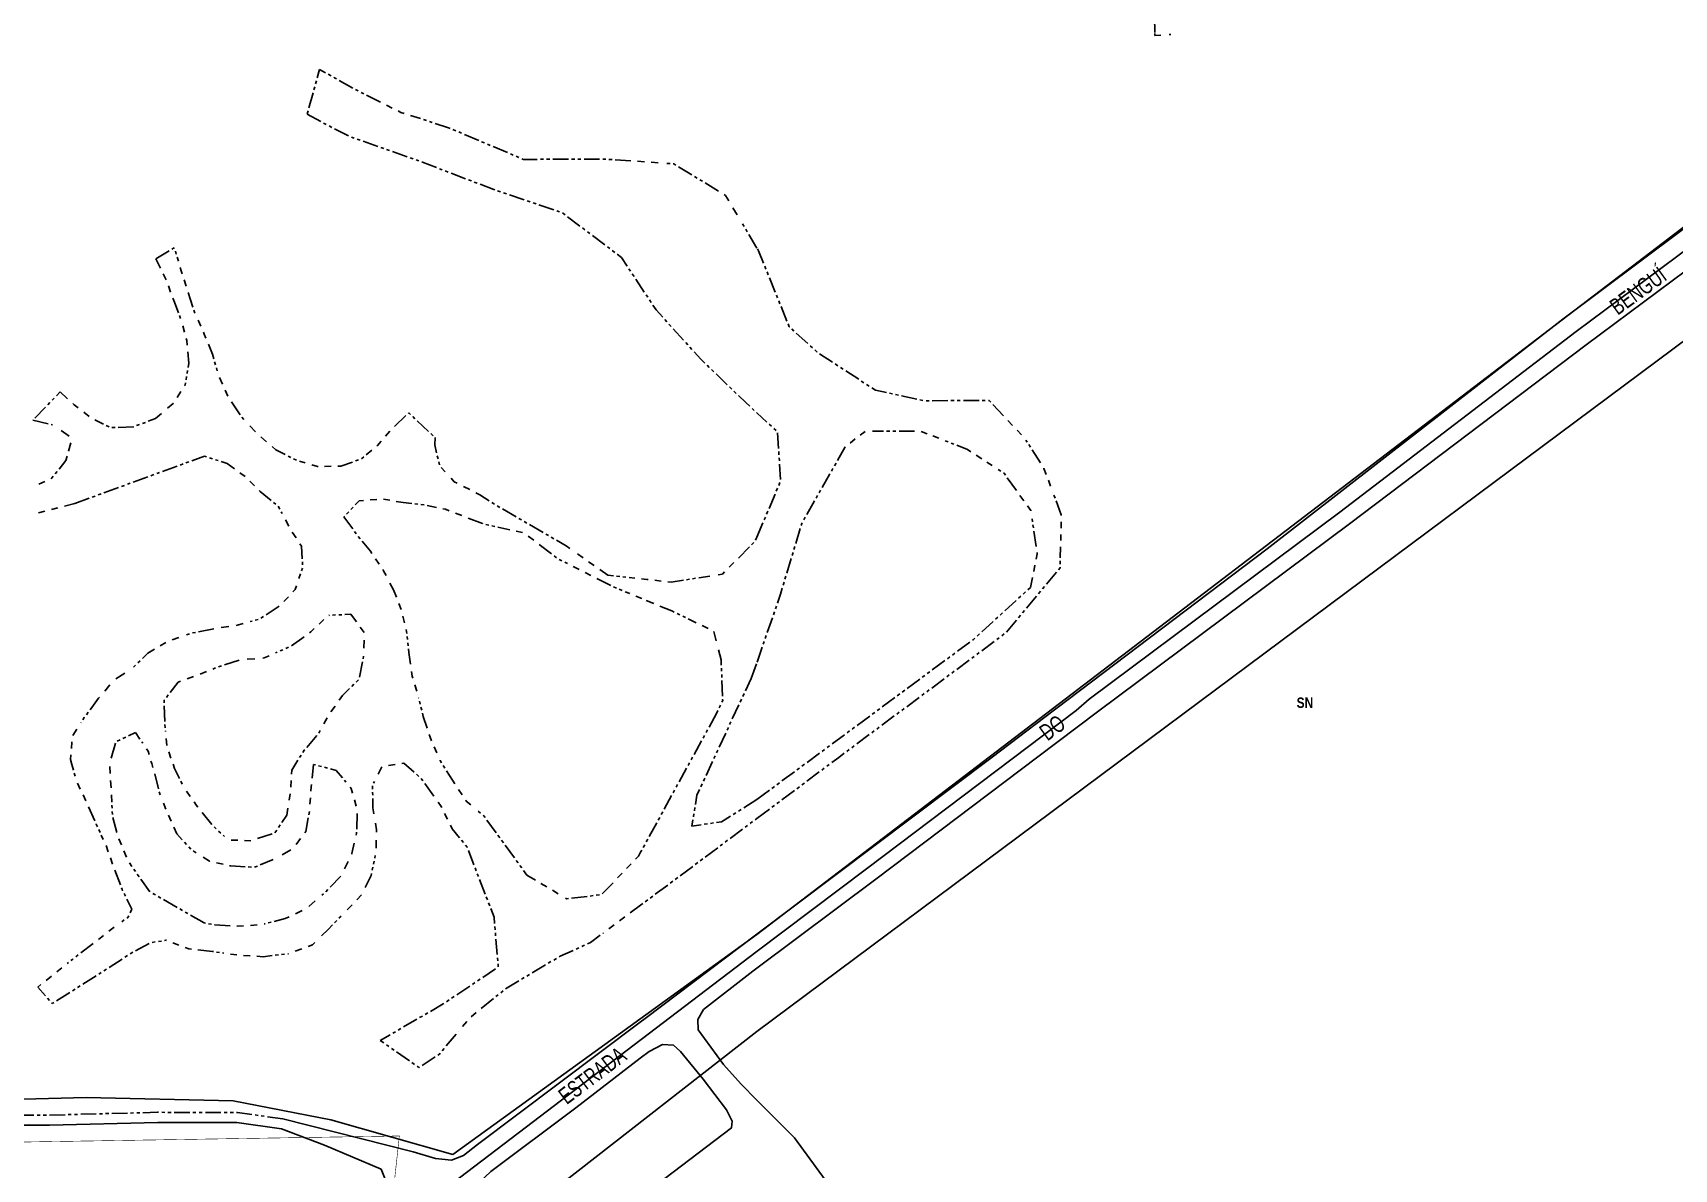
# Model space of a CAD drawing. Extents: x 204381 to 207261, y 4847713 to 4851061.
# Drawn here: x 205622 to 206016.9, y 4848431.2 to 4848704.7 of the extents above; entities that cross this region are included whole.
import ezdxf
from ezdxf.enums import TextEntityAlignment as Align

# ---------------------------------------------------------------- set-up
doc = ezdxf.new("R2010")
doc.units = 0
doc.header["$LTSCALE"] = 1.5
doc.header["$MEASUREMENT"] = 0
doc.linetypes.add('PHANTOMX2', pattern=[5, 2.5, -0.5, 0.5, -0.5, 0.5, -0.5])
for name, color, linetype in [('CD-MALHA-LOTES', 40, 'CONTINUOUS'), ('LM-LIM-SETOR-FISCAL', 7, 'CONTINUOUS'), ('RU-QUADRAS', 210, 'CONTINUOUS'), ('SV-EIXO-ROD-ESTR', 7, 'CONTINUOUS'), ('SV-EST-M-N-PAV', 1, 'PHANTOMX2'), ('SV-EST-MUNIC-PAV', 1, 'CONTINUOUS'), ('SV-RUA-NAO-PAV-S-GUIA-C-GUIA', 7, 'PHANTOMX2'), ('SV-RUA-PAVIM-S-GUIA-C-GUIA', 7, 'CONTINUOUS'), ('SV-TXT-RUA-PAV-S-GUIA-C-GUIA', 7, 'CONTINUOUS'), ('Th_NmrPort', 7, 'CONTINUOUS')]:
    doc.layers.add(name, color=color, linetype=linetype)
doc.styles.add('ARIAL', font='ARIAL.TTF')
doc.styles.get("Standard").update_dxf_attribs({"font": 'swisscbo.ttf'})
doc.linetypes.add('Limite', pattern='A,20,-3,[130,ltypeshp.shx,S=6.35,R=0,X=0,Y=0],-3,20', length=46)

msp = doc.modelspace()

# ---------------------------------------------------------------- linework, layer by layer
at = {"layer": 'CD-MALHA-LOTES', "linetype": 'Continuous'}
for points in [[(206050.61, 4848681.88), (205796.21, 4848487.69)], [(205796.21, 4848464.28), (206064.12, 4848663.95)], [(205796.21, 4848487.69), (205723.11, 4848434.67)], [(205796.21, 4848464.28), (205739.75, 4848420.29)], [(205634.89, 4848448.42), (205556.14, 4848446.34)], [(205670.24, 4848447.66), (205634.89, 4848448.42)], [(205693.73, 4848443.07), (205670.24, 4848447.66)], [(205723.11, 4848434.67), (205693.73, 4848443.07)]]:
    msp.add_lwpolyline(points, dxfattribs=at)
at = {"layer": 'LM-LIM-SETOR-FISCAL', "linetype": 'Limite', "ltscale": 0.1, "const_width": 0.13, "flags": 128}
msp.add_lwpolyline([(206960.49, 4848346.74), (206519.68, 4848013.26), (206524.96, 4848001.52), (206186.17, 4847750.07), (206137.65, 4847714.77), (206055.88, 4847783.52), (206022.18, 4847808.19), (206018.12, 4847816.07), (206019.95, 4847830.66), (206053.3, 4847836.03), (206059.06, 4847868.43), (206040.45, 4847926.27), (206039.82, 4847951.17), (206026.44, 4847964.39), (205980.98, 4848000.04), (205948.86, 4848053.95), (205885.79, 4848047.59), (205885.38, 4848100.28), (205758.68, 4848087.81), (205748.41, 4848134.36), (205855.06, 4848144.19), (205857.54, 4848167.98), (205826.48, 4848206.22), (205791.25, 4848260.92), (205756.8, 4848299.01), (205692.97, 4848280.46), (205710.22, 4848439.16), (205051.32, 4848428.57), (204677.84, 4848416.25), (204661.89, 4848420.75), (204677.59, 4848456.68), (204685.73, 4848493.72), (204687.66, 4848576.43), (204676.79, 4848658.68), (204674.85, 4848798.87), (204665.61, 4849337.36), (204658.49, 4849545.69), (204657.02, 4849545.63), (204645.12, 4849704.28), (204643.71, 4849869.24), (204651.14, 4849927.22), (204647.62, 4849990.33), (204636.26, 4850264.54), (204381.83, 4850909.69), (204986.84, 4850806.73), (205140.83, 4850787.35), (205201.03, 4850796.27), (205245.63, 4850823.19), (205310.25, 4850896.98), (205324.08, 4850905.65), (205327.72, 4850908.15), (205339.74, 4850916.46), (205358.28, 4850945.44), (205381.54, 4850978.24), (205458.47, 4851060.64), (205958.1, 4850305), (206256.21, 4850261.19), (206296.36, 4850246.47), (206381.84, 4850187.26), (206402.35, 4850183.32), (206465.45, 4850155.1), (206438.69, 4850087.64), (206416.16, 4850016.08), (206422.43, 4850015.06), (206376.86, 4849879.93), (206318.97, 4849888.04), (206311.32, 4849828.25), (206177.89, 4849842.97), (206161.27, 4849779.77), (206627.66, 4849358.82), (206746.45, 4849445.1), (206955.53, 4849187.19), (207019.34, 4849111.98), (207025.31, 4849104.91), (207033.93, 4849094.44), (207048.4, 4849077.1), (207039.09, 4849069.24), (207026.18, 4849059.14), (207002.58, 4849038.25), (206981.71, 4849023.09), (206966.26, 4849011.39), (206958.44, 4849004.76), (206968.98, 4848989.87), (206978.67, 4848976.02), (207002.49, 4848944.75), (207008.79, 4848936.89), (207034.07, 4848905.39), (207054.15, 4848879.42), (207075.28, 4848852.41), (207089.04, 4848833.89), (207099.68, 4848804.07), (207108.98, 4848791.97), (207114.21, 4848785.08), (207138.58, 4848756.16), (207148.67, 4848740.27), (207162.16, 4848719.72), (207199.66, 4848661.86), (207214.13, 4848640.25), (207233.64, 4848611.27), (207250.42, 4848586.92), (207261.26, 4848571.24), (207169.66, 4848504.88), (207140.72, 4848483.45), (207106.7, 4848455.88), (207093.59, 4848446.09), (207051.18, 4848413.73)], close=True, dxfattribs=at)
at = {"layer": 'RU-QUADRAS', "color": 6, "linetype": 'Continuous', "const_width": 0.18}
msp.add_lwpolyline([(205431, 4848645.77), (205502.58, 4848645.77), (205443.95, 4848757.36), (205812.44, 4849031.16), (205902.75, 4848900.82), (206052.55, 4848698.19), (206050.61, 4848681.88), (205796.21, 4848487.69), (205723.11, 4848434.67), (205693.73, 4848443.07), (205670.24, 4848447.66), (205634.89, 4848448.42), (205500.57, 4848444.97), (205499.01, 4848496.58), (205497.79, 4848517.73, 0.017663), (205497.59, 4848549.48), (205495.53, 4848619.75), (205431.87, 4848617.66)], format="xyb", close=True, dxfattribs=at)
msp.add_lwpolyline([(205739.75, 4848420.29), (205796.21, 4848464.28), (206064.12, 4848663.95)], dxfattribs=at)
at = {"layer": 'SV-EIXO-ROD-ESTR', "flags": 128}
for points in [[(205796.27, 4848483.66), (205822.59, 4848503.48), (205873.04, 4848541.6), (205876.2, 4848544.27), (205936.46, 4848589.28), (205993.35, 4848632.79), (206031.25, 4848661.04), (206046.66, 4848672.66), (206050.69, 4848675.7), (206054.41, 4848680.49), (206066.54, 4848691.64)], [(205796.27, 4848483.66), (205822.59, 4848503.48), (205873.04, 4848541.6), (205876.2, 4848544.27), (205936.46, 4848589.28), (205993.35, 4848632.79), (206031.25, 4848661.04), (206046.66, 4848672.66), (206050.69, 4848675.7), (206054.41, 4848680.49), (206066.54, 4848691.64)], [(205796.27, 4848483.66), (205710.88, 4848418.54), (205705.84, 4848431.14), (205692.22, 4848436.94), (205681.84, 4848440.86)], [(205796.27, 4848483.66), (205710.88, 4848418.54), (205705.84, 4848431.14), (205692.22, 4848436.94), (205681.84, 4848440.86)], [(205352.64, 4848435.41), (205428.88, 4848437.47), (205485.52, 4848439.01), (205491.09, 4848439.17), (205504.9, 4848439.92), (205518.5, 4848437.21), (205524.89, 4848437.07), (205531.83, 4848437.16), (205541.24, 4848438.49), (205551.69, 4848439.66), (205560.19, 4848440.86), (205567.92, 4848441.45), (205578.52, 4848441.91), (205591.77, 4848441.65), (205621.19, 4848441.83), (205615.5, 4848441.8), (205626.08, 4848441.76), (205652.09, 4848442.43), (205661.46, 4848442.39), (205666.12, 4848442.37), (205671.16, 4848442.4), (205681.84, 4848440.86)], [(205352.64, 4848435.41), (205428.88, 4848437.47), (205485.52, 4848439.01), (205491.09, 4848439.17), (205504.9, 4848439.92), (205518.5, 4848437.21), (205524.89, 4848437.07), (205531.83, 4848437.16), (205541.24, 4848438.49), (205551.69, 4848439.66), (205560.19, 4848440.86), (205567.92, 4848441.45), (205578.52, 4848441.91), (205591.77, 4848441.65), (205621.19, 4848441.83), (205615.5, 4848441.8), (205626.08, 4848441.76), (205652.09, 4848442.43), (205661.46, 4848442.39), (205666.12, 4848442.37), (205671.16, 4848442.4), (205681.84, 4848440.86)]]:
    msp.add_lwpolyline(points, dxfattribs=at)
at = {"layer": 'SV-EST-M-N-PAV', "flags": 128}
msp.add_lwpolyline([(205682.18, 4848443.26), (205671.32, 4848444.83), (205666.12, 4848444.79), (205652.06, 4848444.86), (205626.05, 4848444.19), (205615.5, 4848444.22), (205605.34, 4848444.16), (205591.79, 4848444.07), (205578.49, 4848444.34), (205567.78, 4848443.87), (205559.93, 4848443.27), (205551.38, 4848442.07), (205540.94, 4848440.9), (205531.64, 4848439.59), (205524.9, 4848439.5), (205518.73, 4848439.64), (205512.22, 4848440.72), (205506.1, 4848442.78), (205493.96, 4848443.25)], dxfattribs=at)
msp.add_lwpolyline([(205682.18, 4848443.26), (205671.32, 4848444.83), (205666.12, 4848444.79), (205652.06, 4848444.86), (205626.05, 4848444.19), (205615.5, 4848444.22), (205605.34, 4848444.16), (205591.79, 4848444.07), (205578.49, 4848444.34), (205567.78, 4848443.87), (205559.93, 4848443.27), (205551.38, 4848442.07), (205540.94, 4848440.9), (205531.64, 4848439.59), (205524.9, 4848439.5), (205518.73, 4848439.64), (205512.22, 4848440.72), (205506.1, 4848442.78), (205493.96, 4848443.25)], dxfattribs=at)
at = {"layer": 'SV-EST-MUNIC-PAV', "flags": 128}
for points in [[(206046.44, 4848677.86), (205990.14, 4848635.79), (205919, 4848580.45), (205865.55, 4848539.98), (205852.83, 4848530.38), (205796.24, 4848487.7)], [(206046.44, 4848677.86), (205990.14, 4848635.79), (205919, 4848580.45), (205865.55, 4848539.98), (205852.83, 4848530.38), (205796.24, 4848487.7)], [(206033.66, 4848657.82), (205995.76, 4848629.58), (205938.82, 4848586.54), (205878.2, 4848541.22), (205863.87, 4848530.41), (205824.89, 4848501.01), (205796.24, 4848479.55)], [(206033.66, 4848657.82), (205995.76, 4848629.58), (205938.82, 4848586.54), (205878.2, 4848541.22), (205863.87, 4848530.41), (205824.89, 4848501.01), (205796.24, 4848479.55)], [(205796.24, 4848487.7), (205769.35, 4848467.42), (205768.18, 4848466.54), (205729, 4848437.08), (205725.67, 4848434.46), (205722.75, 4848433.3), (205718.9, 4848433.73), (205713.58, 4848435.33), (205682.18, 4848443.26)], [(205796.24, 4848487.7), (205769.35, 4848467.42), (205768.18, 4848466.54), (205729, 4848437.08), (205725.67, 4848434.46), (205722.75, 4848433.3), (205718.9, 4848433.73), (205713.58, 4848435.33), (205682.18, 4848443.26)], [(205796.24, 4848479.55), (205795.29, 4848478.84), (205783.37, 4848469.59), (205782.03, 4848467.16)], [(205796.24, 4848479.55), (205795.29, 4848478.84), (205783.37, 4848469.59), (205782.03, 4848467.16)], [(205776.17, 4848461.03), (205773.53, 4848461.18), (205770.32, 4848459.52), (205768.16, 4848457.86), (205752.65, 4848445.95), (205732.23, 4848430.62), (205723.63, 4848422.54), (205718.28, 4848415.97)], [(205776.17, 4848461.03), (205773.53, 4848461.18), (205770.32, 4848459.52), (205768.16, 4848457.86), (205752.65, 4848445.95), (205732.23, 4848430.62), (205723.63, 4848422.54), (205718.28, 4848415.97)]]:
    msp.add_lwpolyline(points, dxfattribs=at)
at = {"layer": 'SV-RUA-NAO-PAV-S-GUIA-C-GUIA', "flags": 128}
for points in [[(205891.91, 4848708.54), (205891.96, 4848704.54)], [(205891.91, 4848708.54), (205891.96, 4848704.54)], [(205891.96, 4848704.54), (205891.97, 4848704.03)], [(205891.96, 4848704.54), (205891.97, 4848704.03)], [(205891.97, 4848704.03), (205893.46, 4848704.13)], [(205891.97, 4848704.03), (205893.46, 4848704.13)], [(205895.45, 4848704.26), (205895.84, 4848704.28)], [(205895.45, 4848704.26), (205895.84, 4848704.28)], [(205705.68, 4848687.98), (205703.78, 4848688.93), (205699.21, 4848691.29), (205694.61, 4848693.89), (205691.01, 4848695.89), (205688.01, 4848685.09)], [(205705.68, 4848687.98), (205703.78, 4848688.93), (205699.21, 4848691.29), (205694.61, 4848693.89), (205691.01, 4848695.89), (205688.01, 4848685.09)], [(205688.01, 4848685.09), (205694.41, 4848681.69), (205698.65, 4848679.61), (205715.76, 4848673.56), (205732.98, 4848666.97), (205749.45, 4848661.36), (205763.64, 4848650.65), (205771.97, 4848638.02), (205782.73, 4848626.16), (205793.57, 4848615.68), (205796.24, 4848613.21)], [(205688.01, 4848685.09), (205694.41, 4848681.69), (205698.65, 4848679.61), (205715.76, 4848673.56), (205732.98, 4848666.97), (205749.45, 4848661.36), (205763.64, 4848650.65), (205771.97, 4848638.02), (205782.73, 4848626.16), (205793.57, 4848615.68), (205796.24, 4848613.21)], [(205708.5, 4848686.58), (205707.09, 4848687.28)], [(205708.5, 4848686.58), (205707.09, 4848687.28)], [(205711.37, 4848685.3), (205710.58, 4848685.55), (205709.92, 4848685.88)], [(205711.37, 4848685.3), (205710.58, 4848685.55), (205709.92, 4848685.88)], [(205765.89, 4848673.88), (205759.82, 4848674.3), (205740.08, 4848674.23), (205722.05, 4848681.86), (205712.87, 4848684.82)], [(205765.89, 4848673.88), (205759.82, 4848674.3), (205740.08, 4848674.23), (205722.05, 4848681.86), (205712.87, 4848684.82)], [(205769.17, 4848673.65), (205767.53, 4848673.77)], [(205769.17, 4848673.65), (205767.53, 4848673.77)], [(205772.46, 4848673.43), (205770.82, 4848673.54)], [(205772.46, 4848673.43), (205770.82, 4848673.54)], [(205787, 4848666.6), (205776.29, 4848673.16), (205774.1, 4848673.31)], [(205787, 4848666.6), (205776.29, 4848673.16), (205774.1, 4848673.31)], [(205789.46, 4848664.27), (205788.68, 4848665.57), (205788.36, 4848665.77)], [(205789.46, 4848664.27), (205788.68, 4848665.57), (205788.36, 4848665.77)], [(205791.49, 4848660.86), (205790.47, 4848662.56)], [(205791.49, 4848660.86), (205790.47, 4848662.56)], [(205796.24, 4848652.89), (205792.51, 4848659.15)], [(205796.24, 4848652.89), (205792.51, 4848659.15)], [(205651.63, 4848650.32), (205656.04, 4848652.96), (205656.24, 4848652.46), (205657.06, 4848649.73)], [(205651.63, 4848650.32), (205656.04, 4848652.96), (205656.24, 4848652.46), (205657.06, 4848649.73)], [(205855.58, 4848612.51), (205852.1, 4848616.22), (205836.66, 4848616.12), (205824.77, 4848618.65), (205810.69, 4848627.87), (205804.03, 4848633.96), (205796.63, 4848652.23), (205796.24, 4848652.89)], [(205855.58, 4848612.51), (205852.1, 4848616.22), (205836.66, 4848616.12), (205824.77, 4848618.65), (205810.69, 4848627.87), (205804.03, 4848633.96), (205796.63, 4848652.23), (205796.24, 4848652.89)], [(205651.63, 4848650.32), (205652.73, 4848648.07)], [(205651.63, 4848650.32), (205652.73, 4848648.07)], [(205653.42, 4848646.66), (205654.11, 4848645.24)], [(205653.42, 4848646.66), (205654.11, 4848645.24)], [(205657.52, 4848648.22), (205657.76, 4848647.4), (205657.98, 4848646.71)], [(205657.52, 4848648.22), (205657.76, 4848647.4), (205657.98, 4848646.71)], [(205658.44, 4848645.21), (205658.91, 4848643.71)], [(205658.44, 4848645.21), (205658.91, 4848643.71)], [(205654.66, 4848643.77), (205655.19, 4848642.29)], [(205654.66, 4848643.77), (205655.19, 4848642.29)], [(205659.38, 4848642.21), (205660.96, 4848637.43), (205661.16, 4848636.97)], [(205659.38, 4848642.21), (205660.96, 4848637.43), (205661.16, 4848636.97)], [(205655.72, 4848640.82), (205655.93, 4848640.25), (205657.69, 4848635.65)], [(205655.72, 4848640.82), (205655.93, 4848640.25), (205657.69, 4848635.65)], [(205658.1, 4848634.2), (205658.54, 4848632.61)], [(205658.1, 4848634.2), (205658.54, 4848632.61)], [(205661.8, 4848635.53), (205662.43, 4848634.1)], [(205661.8, 4848635.53), (205662.43, 4848634.1)], [(205658.95, 4848631.09), (205659.08, 4848630.64), (205659.18, 4848629.5)], [(205658.95, 4848631.09), (205659.08, 4848630.64), (205659.18, 4848629.5)], [(205663.07, 4848632.66), (205663.28, 4848632.17), (205663.68, 4848631.21)], [(205663.07, 4848632.66), (205663.28, 4848632.17), (205663.68, 4848631.21)], [(205664.27, 4848629.76), (205665.26, 4848627.36), (205666.51, 4848623.03)], [(205664.27, 4848629.76), (205665.26, 4848627.36), (205666.51, 4848623.03)], [(205659.34, 4848627.88), (205659.6, 4848625.18), (205658.67, 4848619.89), (205658.55, 4848619.71)], [(205659.34, 4848627.88), (205659.6, 4848625.18), (205658.67, 4848619.89), (205658.55, 4848619.71)], [(205666.99, 4848621.74), (205667.7, 4848620.13)], [(205666.99, 4848621.74), (205667.7, 4848620.13)], [(205630.42, 4848616.62), (205628.61, 4848618.26), (205622.08, 4848611.48)], [(205630.42, 4848616.62), (205628.61, 4848618.26), (205622.08, 4848611.48)], [(205657.66, 4848618.32), (205656.76, 4848616.94)], [(205657.66, 4848618.32), (205656.76, 4848616.94)], [(205668.33, 4848618.69), (205668.96, 4848617.25)], [(205668.33, 4848618.69), (205668.96, 4848617.25)], [(205632.98, 4848614.41), (205632, 4848615.19), (205631.68, 4848615.48)], [(205632.98, 4848614.41), (205632, 4848615.19), (205631.68, 4848615.48)], [(205635.59, 4848612.34), (205634.28, 4848613.38)], [(205635.59, 4848612.34), (205634.28, 4848613.38)], [(205655.86, 4848615.55), (205655.79, 4848615.45), (205654.46, 4848614.31)], [(205655.86, 4848615.55), (205655.79, 4848615.45), (205654.46, 4848614.31)], [(205669.82, 4848615.9), (205672.18, 4848612.33), (205673.31, 4848611.11)], [(205669.82, 4848615.9), (205672.18, 4848612.33), (205673.31, 4848611.11)], [(205622.08, 4848611.48), (205626.76, 4848610.36)], [(205622.08, 4848611.48), (205626.76, 4848610.36)], [(205653, 4848613.08), (205651.58, 4848611.86), (205646.32, 4848609.88), (205640.87, 4848609.65), (205636.96, 4848611.5)], [(205653, 4848613.08), (205651.58, 4848611.86), (205646.32, 4848609.88), (205640.87, 4848609.65), (205636.96, 4848611.5)], [(205674.24, 4848610.12), (205675.63, 4848608.63)], [(205674.24, 4848610.12), (205675.63, 4848608.63)], [(205709.08, 4848609.97), (205712.48, 4848613.21), (205718.8, 4848607.29)], [(205709.08, 4848609.97), (205712.48, 4848613.21), (205718.8, 4848607.29)], [(205796.24, 4848583.31), (205801.94, 4848596.8), (205801.22, 4848608.62), (205796.24, 4848613.21)], [(205796.24, 4848583.31), (205801.94, 4848596.8), (205801.22, 4848608.62), (205796.24, 4848613.21)], [(205857.78, 4848610.17), (205856.65, 4848611.38)], [(205857.78, 4848610.17), (205856.65, 4848611.38)], [(205628.89, 4848608.98), (205630.78, 4848607.58)], [(205628.89, 4848608.98), (205630.78, 4848607.58)], [(205631.22, 4848606.04), (205630.65, 4848603.98)], [(205631.22, 4848606.04), (205630.65, 4848603.98)], [(205676.88, 4848607.43), (205678.24, 4848606.26)], [(205676.88, 4848607.43), (205678.24, 4848606.26)], [(205704.81, 4848605.24), (205704.94, 4848605.34), (205705.87, 4848606.42)], [(205704.81, 4848605.24), (205704.94, 4848605.34), (205705.87, 4848606.42)], [(205706.92, 4848607.63), (205707.97, 4848608.83)], [(205706.92, 4848607.63), (205707.97, 4848608.83)], [(205718.8, 4848607.29), (205718.74, 4848605.49), (205719.91, 4848600.53), (205721.24, 4848599.06)], [(205718.8, 4848607.29), (205718.74, 4848605.49), (205719.91, 4848600.53), (205721.24, 4848599.06)], [(205819.92, 4848606.94), (205818.68, 4848605.96)], [(205819.92, 4848606.94), (205818.68, 4848605.96)], [(205822.27, 4848608.77), (205822.26, 4848608.77), (205821.09, 4848607.86)], [(205822.27, 4848608.77), (205822.26, 4848608.77), (205821.09, 4848607.86)], [(205834.2, 4848608.82), (205824.04, 4848608.78)], [(205834.2, 4848608.82), (205824.04, 4848608.78)], [(205837.2, 4848608.19), (205835.73, 4848608.76)], [(205837.2, 4848608.19), (205835.73, 4848608.76)], [(205839.98, 4848607.11), (205838.59, 4848607.65)], [(205839.98, 4848607.11), (205838.59, 4848607.65)], [(205847.75, 4848603.86), (205846.88, 4848604.43), (205841.37, 4848606.57)], [(205847.75, 4848603.86), (205846.88, 4848604.43), (205841.37, 4848606.57)], [(205859.91, 4848607.9), (205858.85, 4848609.04)], [(205859.91, 4848607.9), (205858.85, 4848609.04)], [(205864.47, 4848601.15), (205860.93, 4848606.67)], [(205864.47, 4848601.15), (205860.93, 4848606.67)], [(205630.32, 4848602.81), (205630.02, 4848601.75), (205626.4, 4848597.31), (205626.33, 4848597.28)], [(205630.32, 4848602.81), (205630.02, 4848601.75), (205626.4, 4848597.31), (205626.33, 4848597.28)], [(205632.11, 4848591.4), (205663.38, 4848602.81), (205668.82, 4848600.99), (205670.57, 4848599.74)], [(205632.11, 4848591.4), (205663.38, 4848602.81), (205668.82, 4848600.99), (205670.57, 4848599.74)], [(205679.59, 4848605.1), (205680.48, 4848604.34), (205685.52, 4848601.77), (205687.6, 4848601.16)], [(205679.59, 4848605.1), (205680.48, 4848604.34), (205685.52, 4848601.77), (205687.6, 4848601.16)], [(205695.41, 4848600.37), (205696.11, 4848600.38), (205700.92, 4848602.06), (205703.59, 4848604.24)], [(205695.41, 4848600.37), (205696.11, 4848600.38), (205700.92, 4848602.06), (205703.59, 4848604.24)], [(205817.51, 4848605.04), (205817.48, 4848605.02), (205807.04, 4848586.61), (205801.92, 4848569.61), (205796.24, 4848553)], [(205817.51, 4848605.04), (205817.48, 4848605.02), (205807.04, 4848586.61), (205801.92, 4848569.61), (205796.24, 4848553)], [(205850.33, 4848602.19), (205849, 4848603.05)], [(205850.33, 4848602.19), (205849, 4848603.05)], [(205671.84, 4848598.82), (205673.1, 4848597.92), (205673.12, 4848597.9)], [(205671.84, 4848598.82), (205673.1, 4848597.92), (205673.12, 4848597.9)], [(205689.14, 4848600.72), (205690.56, 4848600.3), (205690.67, 4848600.3)], [(205689.14, 4848600.72), (205690.56, 4848600.3), (205690.67, 4848600.3)], [(205692.25, 4848600.32), (205693.83, 4848600.35)], [(205692.25, 4848600.32), (205693.83, 4848600.35)], [(205852.83, 4848600.57), (205851.58, 4848601.38)], [(205852.83, 4848600.57), (205851.58, 4848601.38)], [(205858.67, 4848594.57), (205855.71, 4848598.7), (205854.08, 4848599.76)], [(205858.67, 4848594.57), (205855.71, 4848598.7), (205854.08, 4848599.76)], [(205865.85, 4848598.4), (205865.31, 4848599.84), (205865.28, 4848599.9)], [(205865.85, 4848598.4), (205865.31, 4848599.84), (205865.28, 4848599.9)], [(205624.89, 4848596.66), (205623.45, 4848596.03)], [(205624.89, 4848596.66), (205623.45, 4848596.03)], [(205674.23, 4848596.78), (205675.34, 4848595.65)], [(205674.23, 4848596.78), (205675.34, 4848595.65)], [(205676.46, 4848594.53), (205676.73, 4848594.25), (205681.06, 4848590.78), (205682, 4848589)], [(205676.46, 4848594.53), (205676.73, 4848594.25), (205681.06, 4848590.78), (205682, 4848589)], [(205722.67, 4848597.47), (205723.44, 4848596.61), (205724.14, 4848596.26)], [(205722.67, 4848597.47), (205723.44, 4848596.61), (205724.14, 4848596.26)], [(205725.65, 4848595.5), (205727.15, 4848594.74)], [(205725.65, 4848595.5), (205727.15, 4848594.74)], [(205728.66, 4848593.98), (205729.61, 4848593.5), (205733.69, 4848590.88), (205750.32, 4848581.22), (205751.72, 4848580.23)], [(205728.66, 4848593.98), (205729.61, 4848593.5), (205733.69, 4848590.88), (205750.32, 4848581.22), (205751.72, 4848580.23)], [(205866.91, 4848595.57), (205866.38, 4848596.99)], [(205866.91, 4848595.57), (205866.38, 4848596.99)], [(205869.49, 4848588.48), (205869.49, 4848588.69), (205867.44, 4848594.16)], [(205869.49, 4848588.48), (205869.49, 4848588.69), (205867.44, 4848594.16)], [(205626.52, 4848589.97), (205628.08, 4848590.37)], [(205626.52, 4848589.97), (205628.08, 4848590.37)], [(205629.64, 4848590.76), (205632.11, 4848591.4)], [(205629.64, 4848590.76), (205632.11, 4848591.4)], [(205703.6, 4848579.38), (205703.25, 4848579.89), (205699.87, 4848584.06), (205696.9, 4848588.22), (205700.52, 4848592.01), (205701.61, 4848592.1)], [(205703.6, 4848579.38), (205703.25, 4848579.89), (205699.87, 4848584.06), (205696.9, 4848588.22), (205700.52, 4848592.01), (205701.61, 4848592.1)], [(205703.2, 4848592.25), (205704.79, 4848592.39)], [(205703.2, 4848592.25), (205704.79, 4848592.39)], [(205706.37, 4848592.41), (205707.92, 4848592.17)], [(205706.37, 4848592.41), (205707.92, 4848592.17)], [(205709.48, 4848591.92), (205711.16, 4848591.66), (205716.26, 4848591.04), (205719.13, 4848590.46)], [(205709.48, 4848591.92), (205711.16, 4848591.66), (205716.26, 4848591.04), (205719.13, 4848590.46)], [(205720.68, 4848590.15), (205721.3, 4848590.02), (205722.21, 4848589.67)], [(205720.68, 4848590.15), (205721.3, 4848590.02), (205722.21, 4848589.67)], [(205860.46, 4848592.08), (205859.54, 4848593.36)], [(205860.46, 4848592.08), (205859.54, 4848593.36)], [(205862.16, 4848589.63), (205862.14, 4848589.75), (205861.33, 4848590.87)], [(205862.16, 4848589.63), (205862.14, 4848589.75), (205861.33, 4848590.87)], [(205623.4, 4848589.17), (205624.96, 4848589.57)], [(205623.4, 4848589.17), (205624.96, 4848589.57)], [(205682.8, 4848587.48), (205683.6, 4848585.96)], [(205682.8, 4848587.48), (205683.6, 4848585.96)], [(205723.73, 4848589.08), (205725.25, 4848588.49)], [(205723.73, 4848589.08), (205725.25, 4848588.49)], [(205726.77, 4848587.9), (205730.22, 4848586.55), (205736.8, 4848585.1)], [(205726.77, 4848587.9), (205730.22, 4848586.55), (205736.8, 4848585.1)], [(205863.44, 4848581.07), (205862.4, 4848588.04)], [(205863.44, 4848581.07), (205862.4, 4848588.04)], [(205869.41, 4848585.43), (205869.45, 4848587)], [(205869.41, 4848585.43), (205869.45, 4848587)], [(205684.47, 4848584.53), (205685.37, 4848583.13)], [(205684.47, 4848584.53), (205685.37, 4848583.13)], [(205686.26, 4848581.73), (205686.66, 4848581.11), (205686.98, 4848575.96), (205686.07, 4848573.32)], [(205686.26, 4848581.73), (205686.66, 4848581.11), (205686.98, 4848575.96), (205686.07, 4848573.32)], [(205738.34, 4848584.76), (205739.88, 4848584.42)], [(205738.34, 4848584.76), (205739.88, 4848584.42)], [(205741.25, 4848583.57), (205742.57, 4848582.56)], [(205741.25, 4848583.57), (205742.57, 4848582.56)], [(205791.8, 4848578.27), (205795.82, 4848582.34), (205796.24, 4848583.31)], [(205791.8, 4848578.27), (205795.82, 4848582.34), (205796.24, 4848583.31)], [(205869.34, 4848582.46), (205869.37, 4848583.94)], [(205869.34, 4848582.46), (205869.37, 4848583.94)], [(205705.37, 4848576.78), (205704.49, 4848578.08)], [(205705.37, 4848576.78), (205704.49, 4848578.08)], [(205743.89, 4848581.54), (205748.33, 4848578.12), (205750.65, 4848576.94)], [(205743.89, 4848581.54), (205748.33, 4848578.12), (205750.65, 4848576.94)], [(205753.07, 4848579.29), (205754.41, 4848578.34)], [(205753.07, 4848579.29), (205754.41, 4848578.34)], [(205796.24, 4848515.58), (205815.92, 4848530.27), (205856.24, 4848560.36), (205869.17, 4848575.9), (205869.3, 4848580.97)], [(205796.24, 4848515.58), (205815.92, 4848530.27), (205856.24, 4848560.36), (205869.17, 4848575.9), (205869.3, 4848580.97)], [(205863.44, 4848578.01), (205863.71, 4848579.3), (205863.67, 4848579.57)], [(205863.44, 4848578.01), (205863.71, 4848579.3), (205863.67, 4848579.57)], [(205707.01, 4848574.1), (205706.43, 4848575.23), (205706.25, 4848575.48)], [(205707.01, 4848574.1), (205706.43, 4848575.23), (205706.25, 4848575.48)], [(205752.06, 4848576.22), (205753.48, 4848575.5)], [(205752.06, 4848576.22), (205753.48, 4848575.5)], [(205754.89, 4848574.78), (205756.31, 4848574.06)], [(205754.89, 4848574.78), (205756.31, 4848574.06)], [(205755.75, 4848577.4), (205757.1, 4848576.46)], [(205755.75, 4848577.4), (205757.1, 4848576.46)], [(205758.44, 4848575.51), (205760.4, 4848574.14), (205766.87, 4848573.43)], [(205758.44, 4848575.51), (205760.4, 4848574.14), (205766.87, 4848573.43)], [(205774.84, 4848572.56), (205775.62, 4848572.47), (205784.93, 4848573.93)], [(205774.84, 4848572.56), (205775.62, 4848572.47), (205784.93, 4848573.93)], [(205786.91, 4848574.24), (205787.98, 4848574.41), (205788.49, 4848574.92)], [(205786.91, 4848574.24), (205787.98, 4848574.41), (205788.49, 4848574.92)], [(205789.59, 4848576.04), (205790.7, 4848577.16)], [(205789.59, 4848576.04), (205790.7, 4848577.16)], [(205862.84, 4848575.06), (205863.14, 4848576.53)], [(205862.84, 4848575.06), (205863.14, 4848576.53)], [(205685.46, 4848571.58), (205685.15, 4848570.71), (205684.61, 4848570.13)], [(205685.46, 4848571.58), (205685.15, 4848570.71), (205684.61, 4848570.13)], [(205709.51, 4848568.85), (205708.8, 4848570.62), (205707.73, 4848572.7)], [(205709.51, 4848568.85), (205708.8, 4848570.62), (205707.73, 4848572.7)], [(205757.73, 4848573.34), (205761.55, 4848571.4), (205765.65, 4848569.71)], [(205757.73, 4848573.34), (205761.55, 4848571.4), (205765.65, 4848569.71)], [(205768.46, 4848573.25), (205769.76, 4848573.11), (205770.06, 4848573.08)], [(205768.46, 4848573.25), (205769.76, 4848573.11), (205770.06, 4848573.08)], [(205771.65, 4848572.91), (205773.25, 4848572.73)], [(205771.65, 4848572.91), (205773.25, 4848572.73)], [(205796.24, 4848520.15), (205848.24, 4848558.6), (205862.04, 4848571.2), (205862.53, 4848573.59)], [(205796.24, 4848520.15), (205848.24, 4848558.6), (205862.04, 4848571.2), (205862.53, 4848573.59)], [(205681.34, 4848566.68), (205676.57, 4848563.59), (205674.3, 4848562.96)], [(205681.34, 4848566.68), (205676.57, 4848563.59), (205674.3, 4848562.96)], [(205683.53, 4848568.97), (205682.45, 4848567.81)], [(205683.53, 4848568.97), (205682.45, 4848567.81)], [(205710.68, 4848565.88), (205710.68, 4848565.91), (205710.1, 4848567.37)], [(205710.68, 4848565.88), (205710.68, 4848565.91), (205710.1, 4848567.37)], [(205767.1, 4848569.11), (205768.56, 4848568.51)], [(205767.1, 4848569.11), (205768.56, 4848568.51)], [(205769.59, 4848568.09), (205771.47, 4848567.32)], [(205769.59, 4848568.09), (205771.47, 4848567.32)], [(205772.92, 4848566.72), (205775.76, 4848565.55), (205781.67, 4848562.69)], [(205772.92, 4848566.72), (205775.76, 4848565.55), (205781.67, 4848562.69)], [(205672.65, 4848562.5), (205671, 4848562.04)], [(205672.65, 4848562.5), (205671, 4848562.04)], [(205692.04, 4848563.46), (205690.9, 4848562.38)], [(205692.04, 4848563.46), (205690.9, 4848562.38)], [(205699.92, 4848562.88), (205698.57, 4848564.75), (205693.23, 4848564.48)], [(205699.92, 4848562.88), (205698.57, 4848564.75), (205693.23, 4848564.48)], [(205711.45, 4848562.66), (205711.07, 4848564.27)], [(205711.45, 4848562.66), (205711.07, 4848564.27)], [(205783.09, 4848562.01), (205784.51, 4848561.32)], [(205783.09, 4848562.01), (205784.51, 4848561.32)], [(205657.14, 4848559.14), (205655.57, 4848558.59)], [(205657.14, 4848559.14), (205655.57, 4848558.59)], [(205665.57, 4848561.27), (205660.05, 4848560.16), (205658.72, 4848559.69)], [(205665.57, 4848561.27), (205660.05, 4848560.16), (205658.72, 4848559.69)], [(205669.19, 4848561.78), (205667.37, 4848561.54)], [(205669.19, 4848561.78), (205667.37, 4848561.54)], [(205687.3, 4848559.34), (205684.13, 4848557.06), (205680.41, 4848555.42)], [(205687.3, 4848559.34), (205684.13, 4848557.06), (205680.41, 4848555.42)], [(205689.75, 4848561.3), (205688.9, 4848560.49), (205688.57, 4848560.26)], [(205689.75, 4848561.3), (205688.9, 4848560.49), (205688.57, 4848560.26)], [(205701.75, 4848560.32), (205700.83, 4848561.6)], [(205701.75, 4848560.32), (205700.83, 4848561.6)], [(205701.7, 4848556.59), (205701.78, 4848558.49)], [(205701.7, 4848556.59), (205701.78, 4848558.49)], [(205712.9, 4848552.69), (205712.52, 4848555.5), (205711.95, 4848560.6), (205711.84, 4848561.05)], [(205712.9, 4848552.69), (205712.52, 4848555.5), (205711.95, 4848560.6), (205711.84, 4848561.05)], [(205785.88, 4848560.56), (205786.45, 4848558.37)], [(205785.88, 4848560.56), (205786.45, 4848558.37)], [(205651.34, 4848556.33), (205649.73, 4848555.35), (205646.24, 4848551.99)], [(205651.34, 4848556.33), (205649.73, 4848555.35), (205646.24, 4848551.99)], [(205654.05, 4848557.97), (205652.69, 4848557.15)], [(205654.05, 4848557.97), (205652.69, 4848557.15)], [(205677.72, 4848554.24), (205677.36, 4848554.21)], [(205677.72, 4848554.24), (205677.36, 4848554.21)], [(205678.92, 4848554.77), (205677.72, 4848554.24)], [(205678.92, 4848554.77), (205677.72, 4848554.24)], [(205695.75, 4848544.05), (205696.57, 4848545.21), (205700.54, 4848549.09), (205701.62, 4848554.69), (205701.62, 4848554.69)], [(205695.75, 4848544.05), (205696.57, 4848545.21), (205700.54, 4848549.09), (205701.62, 4848554.69), (205701.62, 4848554.69)], [(205787.02, 4848556.19), (205787.64, 4848553.8), (205788.01, 4848543.98), (205786.53, 4848540.86)], [(205787.02, 4848556.19), (205787.64, 4848553.8), (205788.01, 4848543.98), (205786.53, 4848540.86)], [(205644.16, 4848550.58), (205642.02, 4848549.18)], [(205644.16, 4848550.58), (205642.02, 4848549.18)], [(205663.8, 4848550.93), (205662.28, 4848550.32)], [(205663.8, 4848550.93), (205662.28, 4848550.32)], [(205671.7, 4848553.71), (205666.66, 4848552.08), (205665.32, 4848551.54)], [(205671.7, 4848553.71), (205666.66, 4848552.08), (205665.32, 4848551.54)], [(205675.46, 4848554.05), (205673.57, 4848553.9)], [(205675.46, 4848554.05), (205673.57, 4848553.9)], [(205713.45, 4848549.33), (205713.29, 4848549.84), (205713.14, 4848550.99)], [(205713.45, 4848549.33), (205713.29, 4848549.84), (205713.14, 4848550.99)], [(205794.85, 4848549.28), (205796.24, 4848553)], [(205794.85, 4848549.28), (205796.24, 4848553)], [(205640.6, 4848547.72), (205639.33, 4848546.24)], [(205640.6, 4848547.72), (205639.33, 4848546.24)], [(205657.59, 4848548.62), (205657.04, 4848548.42), (205653.62, 4848544.03), (205653.79, 4848538.38), (205653.97, 4848536.54)], [(205657.59, 4848548.62), (205657.04, 4848548.42), (205653.62, 4848544.03), (205653.79, 4848538.38), (205653.97, 4848536.54)], [(205660.72, 4848549.74), (205659.16, 4848549.18)], [(205660.72, 4848549.74), (205659.16, 4848549.18)], [(205714.39, 4848546.22), (205713.92, 4848547.78)], [(205714.39, 4848546.22), (205713.92, 4848547.78)], [(205796.24, 4848520.15), (205787.76, 4848514.78), (205780.62, 4848513.76), (205781.82, 4848521.22), (205794.85, 4848549.28)], [(205796.24, 4848520.15), (205787.76, 4848514.78), (205780.62, 4848513.76), (205781.82, 4848521.22), (205794.85, 4848549.28)], [(205638.06, 4848544.77), (205637.87, 4848544.54), (205634.4, 4848539.86), (205633.59, 4848538.57)], [(205638.06, 4848544.77), (205637.87, 4848544.54), (205634.4, 4848539.86), (205633.59, 4848538.57)], [(205693.75, 4848541.25), (205694.75, 4848542.65)], [(205693.75, 4848541.25), (205694.75, 4848542.65)], [(205716.9, 4848537.32), (205715.99, 4848540.13), (205714.85, 4848544.66)], [(205716.9, 4848537.32), (205715.99, 4848540.13), (205714.85, 4848544.66)], [(205692.06, 4848538.38), (205692.86, 4848539.83)], [(205692.06, 4848538.38), (205692.86, 4848539.83)], [(205786.53, 4848540.86), (205768.26, 4848507.44), (205767.76, 4848506.55), (205767.05, 4848505.8)], [(205786.53, 4848540.86), (205768.26, 4848507.44), (205767.76, 4848506.55), (205767.05, 4848505.8)], [(205632.64, 4848537.07), (205631.7, 4848535.57)], [(205632.64, 4848537.07), (205631.7, 4848535.57)], [(205640.9, 4848530.07), (205642.01, 4848534.02), (205646.73, 4848536.26), (205648.47, 4848533.69)], [(205640.9, 4848530.07), (205642.01, 4848534.02), (205646.73, 4848536.26), (205648.47, 4848533.69)], [(205654.13, 4848534.85), (205654.29, 4848533.17)], [(205654.13, 4848534.85), (205654.29, 4848533.17)], [(205684.27, 4848526.28), (205684.32, 4848527.25), (205685.56, 4848529.19), (205687.35, 4848531.99), (205690.67, 4848535.88), (205691.26, 4848536.94)], [(205684.27, 4848526.28), (205684.32, 4848527.25), (205685.56, 4848529.19), (205687.35, 4848531.99), (205690.67, 4848535.88), (205691.26, 4848536.94)], [(205717.97, 4848534.29), (205717.61, 4848535.12), (205717.4, 4848535.79)], [(205717.97, 4848534.29), (205717.61, 4848535.12), (205717.4, 4848535.79)], [(205631.19, 4848530.89), (205631.09, 4848529.77), (205631.42, 4848528.58), (205632.26, 4848525.59)], [(205631.19, 4848530.89), (205631.09, 4848529.77), (205631.42, 4848528.58), (205632.26, 4848525.59)], [(205631.46, 4848534.02), (205631.32, 4848532.45)], [(205631.46, 4848534.02), (205631.32, 4848532.45)], [(205649.35, 4848532.38), (205649.75, 4848531.79), (205650.01, 4848530.95)], [(205649.35, 4848532.38), (205649.75, 4848531.79), (205650.01, 4848530.95)], [(205654.77, 4848531.65), (205655.28, 4848530.14)], [(205654.77, 4848531.65), (205655.28, 4848530.14)], [(205719.22, 4848531.37), (205718.59, 4848532.83)], [(205719.22, 4848531.37), (205718.59, 4848532.83)], [(205640.66, 4848526.41), (205640.57, 4848528.13)], [(205640.66, 4848526.41), (205640.57, 4848528.13)], [(205650.47, 4848529.42), (205650.66, 4848528.8), (205650.94, 4848527.89)], [(205650.47, 4848529.42), (205650.66, 4848528.8), (205650.94, 4848527.89)], [(205655.78, 4848528.64), (205656.13, 4848527.61), (205658.16, 4848523.5)], [(205655.78, 4848528.64), (205656.13, 4848527.61), (205658.16, 4848523.5)], [(205689.23, 4848525.3), (205689.58, 4848528.58), (205695.02, 4848527.16), (205697.35, 4848524.35)], [(205689.23, 4848525.3), (205689.58, 4848528.58), (205695.02, 4848527.16), (205697.35, 4848524.35)], [(205705.13, 4848526.23), (205706.04, 4848528)], [(205705.13, 4848526.23), (205706.04, 4848528)], [(205707.6, 4848528.37), (205709.22, 4848528.6)], [(205707.6, 4848528.37), (205709.22, 4848528.6)], [(205710.84, 4848528.83), (205711.28, 4848528.89), (205715.46, 4848525.22), (205718.65, 4848520.81)], [(205710.84, 4848528.83), (205711.28, 4848528.89), (205715.46, 4848525.22), (205718.65, 4848520.81)], [(205723.6, 4848523.89), (205723.01, 4848524.79), (205720.02, 4848529.58), (205719.93, 4848529.71), (205719.85, 4848529.91)], [(205723.6, 4848523.89), (205723.01, 4848524.79), (205720.02, 4848529.58), (205719.93, 4848529.71), (205719.85, 4848529.91)], [(205632.77, 4848524.09), (205633.45, 4848522.67)], [(205632.77, 4848524.09), (205633.45, 4848522.67)], [(205640.85, 4848522.97), (205640.76, 4848524.69)], [(205640.85, 4848522.97), (205640.76, 4848524.69)], [(205651.38, 4848526.35), (205652.5, 4848521.78), (205652.9, 4848520.77)], [(205651.38, 4848526.35), (205652.5, 4848521.78), (205652.9, 4848520.77)], [(205684.08, 4848523.12), (205684.17, 4848524.7)], [(205684.08, 4848523.12), (205684.17, 4848524.7)], [(205688.93, 4848522.15), (205689, 4848523.18), (205689.06, 4848523.73)], [(205688.93, 4848522.15), (205689, 4848523.18), (205689.06, 4848523.73)], [(205698.36, 4848523.13), (205698.6, 4848522.84), (205698.95, 4848521.65)], [(205698.36, 4848523.13), (205698.6, 4848522.84), (205698.95, 4848521.65)], [(205704.1, 4848516.68), (205703.87, 4848518.12), (205703.75, 4848523.57), (205704.21, 4848524.46)], [(205704.1, 4848516.68), (205703.87, 4848518.12), (205703.75, 4848523.57), (205704.21, 4848524.46)], [(205725.34, 4848521.27), (205724.47, 4848522.58)], [(205725.34, 4848521.27), (205724.47, 4848522.58)], [(205634.12, 4848521.25), (205634.8, 4848519.84)], [(205634.12, 4848521.25), (205634.8, 4848519.84)], [(205642.24, 4848512.18), (205641.22, 4848516.22), (205640.95, 4848521.25)], [(205642.24, 4848512.18), (205641.22, 4848516.22), (205640.95, 4848521.25)], [(205653.49, 4848519.3), (205654.07, 4848517.84)], [(205653.49, 4848519.3), (205654.07, 4848517.84)], [(205659, 4848522.16), (205659.91, 4848520.86)], [(205659, 4848522.16), (205659.91, 4848520.86)], [(205660.82, 4848519.57), (205661.43, 4848518.69), (205661.75, 4848518.28)], [(205660.82, 4848519.57), (205661.43, 4848518.69), (205661.75, 4848518.28)], [(205683.71, 4848519.99), (205683.97, 4848521.54)], [(205683.71, 4848519.99), (205683.97, 4848521.54)], [(205688.72, 4848518.99), (205688.83, 4848520.57)], [(205688.72, 4848518.99), (205688.83, 4848520.57)], [(205699.41, 4848520.09), (205699.87, 4848518.52)], [(205699.41, 4848520.09), (205699.87, 4848518.52)], [(205719.57, 4848519.53), (205720.16, 4848518.71), (205720.41, 4848518.21)], [(205719.57, 4848519.53), (205720.16, 4848518.71), (205720.41, 4848518.21)], [(205727.41, 4848518.86), (205726.33, 4848519.78), (205726.21, 4848519.97)], [(205727.41, 4848518.86), (205726.33, 4848519.78), (205726.21, 4848519.97)], [(205635.45, 4848518.41), (205637.31, 4848514.19), (205639, 4848510.51)], [(205635.45, 4848518.41), (205637.31, 4848514.19), (205639, 4848510.51)], [(205654.66, 4848516.38), (205655.31, 4848514.94)], [(205654.66, 4848516.38), (205655.31, 4848514.94)], [(205662.75, 4848517.03), (205665.11, 4848514.07), (205668.18, 4848511.21)], [(205662.75, 4848517.03), (205665.11, 4848514.07), (205668.18, 4848511.21)], [(205676.06, 4848510.73), (205680.24, 4848512.06), (205683.12, 4848516.4), (205683.45, 4848518.44)], [(205676.06, 4848510.73), (205680.24, 4848512.06), (205683.12, 4848516.4), (205683.45, 4848518.44)], [(205687.48, 4848512.14), (205687.7, 4848512.43), (205688.61, 4848517.42)], [(205687.48, 4848512.14), (205687.7, 4848512.43), (205688.61, 4848517.42)], [(205700.05, 4848516.79), (205699.94, 4848512.03), (205699.82, 4848511.52)], [(205700.05, 4848516.79), (205699.94, 4848512.03), (205699.82, 4848511.52)], [(205721.12, 4848516.8), (205721.82, 4848515.39)], [(205721.12, 4848516.8), (205721.82, 4848515.39)], [(205742.94, 4848500.73), (205740.93, 4848501.93), (205730.53, 4848516.22), (205728.66, 4848517.8)], [(205742.94, 4848500.73), (205740.93, 4848501.93), (205730.53, 4848516.22), (205728.66, 4848517.8)], [(205765.77, 4848492.84), (205768.23, 4848494.68), (205796.24, 4848515.58)], [(205765.77, 4848492.84), (205768.23, 4848494.68), (205796.24, 4848515.58)], [(205643.34, 4848509.22), (205642.73, 4848510.67)], [(205643.34, 4848509.22), (205642.73, 4848510.67)], [(205655.95, 4848513.51), (205656.69, 4848511.86), (205660.22, 4848508.04), (205661.37, 4848507.3)], [(205655.95, 4848513.51), (205656.69, 4848511.86), (205660.22, 4848508.04), (205661.37, 4848507.3)], [(205685.42, 4848509.36), (205686.45, 4848510.75)], [(205685.42, 4848509.36), (205686.45, 4848510.75)], [(205704.69, 4848512.33), (205704.7, 4848512.86), (205704.45, 4848514.47)], [(205704.69, 4848512.33), (205704.7, 4848512.86), (205704.45, 4848514.47)], [(205722.53, 4848513.98), (205722.96, 4848513.11), (205726.52, 4848508.67), (205733.01, 4848491.85), (205734.02, 4848479.84), (205720.79, 4848470.96), (205705.64, 4848462.15), (205714.92, 4848455.64), (205719.86, 4848458.86), (205724.4, 4848464.29)], [(205722.53, 4848513.98), (205722.96, 4848513.11), (205726.52, 4848508.67), (205733.01, 4848491.85), (205734.02, 4848479.84), (205720.79, 4848470.96), (205705.64, 4848462.15), (205714.92, 4848455.64), (205719.86, 4848458.86), (205724.4, 4848464.29)], [(205639.65, 4848509.07), (205640.18, 4848507.58)], [(205639.65, 4848509.07), (205640.18, 4848507.58)], [(205644.55, 4848506.31), (205643.94, 4848507.76)], [(205644.55, 4848506.31), (205643.94, 4848507.76)], [(205669.79, 4848510.38), (205671.37, 4848510.33)], [(205669.79, 4848510.38), (205671.37, 4848510.33)], [(205672.94, 4848510.28), (205674.48, 4848510.23), (205674.51, 4848510.24)], [(205672.94, 4848510.28), (205674.48, 4848510.23), (205674.51, 4848510.24)], [(205682.01, 4848506.85), (205684.11, 4848508.02)], [(205682.01, 4848506.85), (205684.11, 4848508.02)], [(205699.39, 4848509.62), (205698.82, 4848507.13), (205698.75, 4848506.99)], [(205699.39, 4848509.62), (205698.82, 4848507.13), (205698.75, 4848506.99)], [(205704.63, 4848508.46), (205704.66, 4848510.39)], [(205704.63, 4848508.46), (205704.66, 4848510.39)], [(205640.71, 4848506.09), (205641.24, 4848504.6)], [(205640.71, 4848506.09), (205641.24, 4848504.6)], [(205641.79, 4848503.11), (205643.52, 4848498.46), (205645.89, 4848493.79), (205644.91, 4848491.79), (205642.92, 4848490.36)], [(205641.79, 4848503.11), (205643.52, 4848498.46), (205645.89, 4848493.79), (205644.91, 4848491.79), (205642.92, 4848490.36)], [(205663.24, 4848490.45), (205650.15, 4848497.96), (205645.26, 4848504.91)], [(205663.24, 4848490.45), (205650.15, 4848497.96), (205645.26, 4848504.91)], [(205663, 4848506.25), (205664.51, 4848505.27), (205664.62, 4848505.25)], [(205663, 4848506.25), (205664.51, 4848505.27), (205664.62, 4848505.25)], [(205666.21, 4848504.9), (205667.8, 4848504.56)], [(205666.21, 4848504.9), (205667.8, 4848504.56)], [(205669.38, 4848504.21), (205669.65, 4848504.15), (205675.3, 4848503.83), (205679.86, 4848505.69)], [(205669.38, 4848504.21), (205669.65, 4848504.15), (205675.3, 4848503.83), (205679.86, 4848505.69)], [(205697.88, 4848505.23), (205697.02, 4848503.48)], [(205697.88, 4848505.23), (205697.02, 4848503.48)], [(205702, 4848498.97), (205703.44, 4848501.86), (205704.43, 4848506.65)], [(205702, 4848498.97), (205703.44, 4848501.86), (205704.43, 4848506.65)], [(205765.96, 4848504.67), (205764.88, 4848503.53)], [(205765.96, 4848504.67), (205764.88, 4848503.53)], [(205696.15, 4848501.72), (205696.14, 4848501.69), (205692.22, 4848497.66), (205691.59, 4848497.12)], [(205696.15, 4848501.72), (205696.14, 4848501.69), (205692.22, 4848497.66), (205691.59, 4848497.12)], [(205745.67, 4848499.1), (205744.3, 4848499.92)], [(205745.67, 4848499.1), (205744.3, 4848499.92)], [(205761.63, 4848500.12), (205758.88, 4848497.25), (205750.48, 4848496.24), (205749.77, 4848496.66)], [(205761.63, 4848500.12), (205758.88, 4848497.25), (205750.48, 4848496.24), (205749.77, 4848496.66)], [(205763.79, 4848502.39), (205762.71, 4848501.26)], [(205763.79, 4848502.39), (205762.71, 4848501.26)], [(205690, 4848495.76), (205688.42, 4848494.4)], [(205690, 4848495.76), (205688.42, 4848494.4)], [(205699.99, 4848496), (205701.11, 4848497.17), (205701.13, 4848497.22)], [(205699.99, 4848496), (205701.11, 4848497.17), (205701.13, 4848497.22)], [(205748.41, 4848497.47), (205747.04, 4848498.29)], [(205748.41, 4848497.47), (205747.04, 4848498.29)], [(205683.68, 4848491.91), (205682.78, 4848491.49), (205677.68, 4848490.2)], [(205683.68, 4848491.91), (205682.78, 4848491.49), (205677.68, 4848490.2)], [(205686.83, 4848493.4), (205685.25, 4848492.65)], [(205686.83, 4848493.4), (205685.25, 4848492.65)], [(205691.47, 4848487.32), (205693.07, 4848488.9), (205696.53, 4848492.42)], [(205691.47, 4848487.32), (205693.07, 4848488.9), (205696.53, 4848492.42)], [(205697.69, 4848493.6), (205698.84, 4848494.8)], [(205697.69, 4848493.6), (205698.84, 4848494.8)], [(205763.21, 4848490.93), (205764.49, 4848491.88)], [(205763.21, 4848490.93), (205764.49, 4848491.88)], [(205639.08, 4848487.45), (205637.8, 4848486.47)], [(205639.08, 4848487.45), (205637.8, 4848486.47)], [(205641.63, 4848489.41), (205640.35, 4848488.43)], [(205641.63, 4848489.41), (205640.35, 4848488.43)], [(205669.53, 4848489.74), (205665.83, 4848489.96), (205663.24, 4848490.45)], [(205669.53, 4848489.74), (205665.83, 4848489.96), (205663.24, 4848490.45)], [(205672.75, 4848489.74), (205671.18, 4848489.64), (205671.11, 4848489.64)], [(205672.75, 4848489.74), (205671.18, 4848489.64), (205671.11, 4848489.64)], [(205676.02, 4848489.95), (205674.38, 4848489.85)], [(205676.02, 4848489.95), (205674.38, 4848489.85)], [(205729.94, 4848469.86), (205735.73, 4848474.56), (205748.88, 4848482.43), (205756.24, 4848485.72), (205759.37, 4848488.06)], [(205729.94, 4848469.86), (205735.73, 4848474.56), (205748.88, 4848482.43), (205756.24, 4848485.72), (205759.37, 4848488.06)], [(205760.65, 4848489.02), (205761.93, 4848489.97)], [(205760.65, 4848489.02), (205761.93, 4848489.97)], [(205624, 4848475.6), (205623.24, 4848474.99), (205626.72, 4848471.01), (205646.44, 4848483.59), (205650.44, 4848485.69), (205654.07, 4848486.26), (205654.22, 4848486.2)], [(205624, 4848475.6), (205623.24, 4848474.99), (205626.72, 4848471.01), (205646.44, 4848483.59), (205650.44, 4848485.69), (205654.07, 4848486.26), (205654.22, 4848486.2)], [(205636.53, 4848485.49), (205631.56, 4848481.68), (205630.3, 4848480.67)], [(205636.53, 4848485.49), (205631.56, 4848481.68), (205630.3, 4848480.67)], [(205655.7, 4848485.66), (205657.19, 4848485.11)], [(205655.7, 4848485.66), (205657.19, 4848485.11)], [(205658.67, 4848484.56), (205659.55, 4848484.24), (205660.19, 4848484.16)], [(205658.67, 4848484.56), (205659.55, 4848484.24), (205660.19, 4848484.16)], [(205661.76, 4848483.98), (205665.29, 4848483.56), (205668.03, 4848483.18)], [(205661.76, 4848483.98), (205665.29, 4848483.56), (205668.03, 4848483.18)], [(205675.9, 4848482.41), (205677.44, 4848482.31), (205683.57, 4848483.04)], [(205675.9, 4848482.41), (205677.44, 4848482.31), (205683.57, 4848483.04)], [(205685.14, 4848483.62), (205686.72, 4848484.2)], [(205685.14, 4848483.62), (205686.72, 4848484.2)], [(205688.3, 4848484.79), (205689.3, 4848485.17), (205689.88, 4848485.74)], [(205688.3, 4848484.79), (205689.3, 4848485.17), (205689.88, 4848485.74)], [(205629.04, 4848479.66), (205627.78, 4848478.64)], [(205629.04, 4848479.66), (205627.78, 4848478.64)], [(205669.59, 4848482.96), (205671.15, 4848482.74)], [(205669.59, 4848482.96), (205671.15, 4848482.74)], [(205672.73, 4848482.61), (205674.32, 4848482.51)], [(205672.73, 4848482.61), (205674.32, 4848482.51)], [(205626.52, 4848477.63), (205625.26, 4848476.62)], [(205626.52, 4848477.63), (205625.26, 4848476.62)], [(205727.48, 4848467.86), (205728.71, 4848468.86)], [(205727.48, 4848467.86), (205728.71, 4848468.86)], [(205725.41, 4848465.49), (205726.42, 4848466.7)], [(205725.41, 4848465.49), (205726.42, 4848466.7)]]:
    msp.add_lwpolyline(points, dxfattribs=at)
at = {"layer": 'SV-RUA-PAVIM-S-GUIA-C-GUIA', "flags": 128}
for points in [[(205782.03, 4848467.16), (205782.08, 4848464.75), (205788.23, 4848456.33), (205792.44, 4848451.61), (205796.24, 4848447.8)], [(205782.03, 4848467.16), (205782.08, 4848464.75), (205788.23, 4848456.33), (205792.44, 4848451.61), (205796.24, 4848447.8)], [(205796.23, 4848294.52), (205767.92, 4848331.99), (205742.41, 4848365.74), (205728.45, 4848384.08), (205729.76, 4848392.82), (205734.77, 4848398.78), (205742.42, 4848404.89), (205768.1, 4848424.38), (205790.12, 4848441.09), (205790.33, 4848442.7), (205788.97, 4848445.43), (205783.33, 4848452.85), (205777.9, 4848459.46), (205776.17, 4848461.03)], [(205796.23, 4848294.52), (205767.92, 4848331.99), (205742.41, 4848365.74), (205728.45, 4848384.08), (205729.76, 4848392.82), (205734.77, 4848398.78), (205742.42, 4848404.89), (205768.1, 4848424.38), (205790.12, 4848441.09), (205790.33, 4848442.7), (205788.97, 4848445.43), (205783.33, 4848452.85), (205777.9, 4848459.46), (205776.17, 4848461.03)], [(205796.24, 4848447.8), (205805.28, 4848438.72), (205824.61, 4848412.21), (205851.78, 4848375.68), (205866.59, 4848354.9), (205858.19, 4848348.83)], [(205796.24, 4848447.8), (205805.28, 4848438.72), (205824.61, 4848412.21), (205851.78, 4848375.68), (205866.59, 4848354.9), (205858.19, 4848348.83)]]:
    msp.add_lwpolyline(points, dxfattribs=at)

# ---------------------------------------------------------------- texts
at = {"layer": 'SV-TXT-RUA-PAV-S-GUIA-C-GUIA', "style": 'ARIAL', "width": 0.7}
for s, rotation, p in [('BENGUÍ', 36, (206003.36, 4848636.59)), ('BENGUÍ', 36, (206003.36, 4848636.59)), ('DO', 36, (205866.14, 4848534.11)), ('ESTRADA', 37, (205750.48, 4848446.58))]:
    msp.add_text(s, height=4, rotation=rotation, dxfattribs=at).set_placement(p)
at = {"layer": 'Th_NmrPort', "color": 1}
msp.add_text('SN', height=2.5, dxfattribs=at).set_placement((205926.11, 4848543.46), align=Align.MIDDLE_LEFT)

doc.saveas('drawing.dxf')
